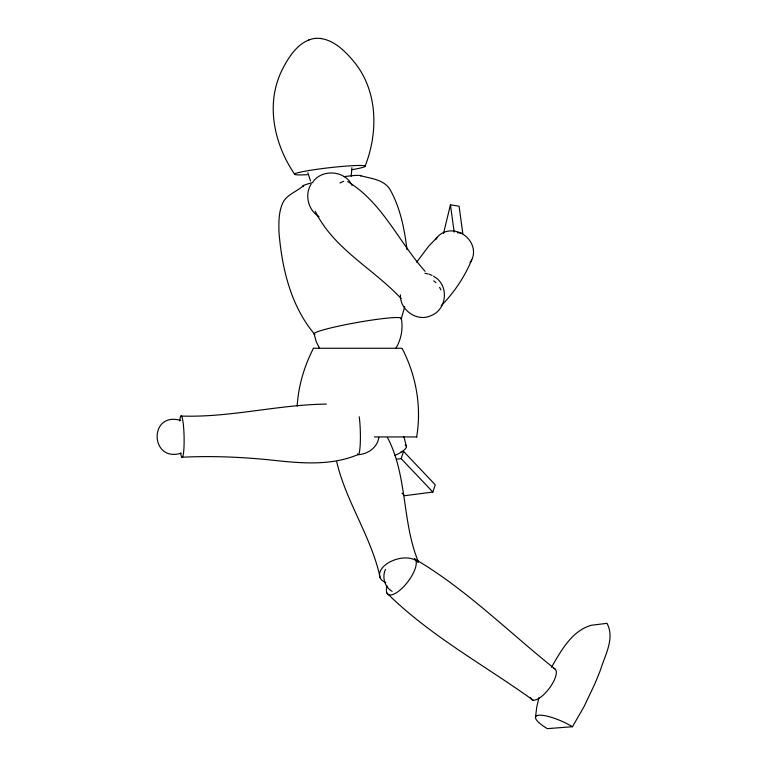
<?xml version="1.0" encoding="UTF-8"?>
<svg xmlns="http://www.w3.org/2000/svg" width="767" height="767" viewBox="0 0 767 767"><rect width="100%" height="100%" fill="white"/><g stroke="black" fill="none" stroke-linecap="round" stroke-linejoin="round"><path stroke-width="1.15" d="M400.451 294.854C399.588 309.734 416.826 322.102 430.536 315.831C447.314 309.83 449.529 284.634 433.47 276.235M297.193 406.05C298.363 385.906 304.278 366.175 313.463 348.256M351.181 176.285L351.9 167.685M416.663 436.941C421.745 406.74 416.174 375.312 402.013 348.256L313.396 348.256M535.5 717.366L536.756 707.011L538.942 697.682M378.821 437.324C377.632 447.276 367.872 454.208 358.256 454.678M443.518 233.475L450.44 204.808L459.088 206.208L462.808 233.504L457.4 232.631M401.352 318.506L404.717 306.666M365.121 166.18C378.342 132.394 377.997 91.302 354.268 62.089C344.594 50.334 331.421 37.238 314.921 38.35C298.584 40.987 288.68 56.748 281.901 70.353C265.324 104.13 274.164 144.263 294.633 174.224M403.557 451.389L435.244 484.792L432.866 492.05L401.17 458.647L403.557 451.389L401.189 451.696M385.504 569.421C381.813 576.87 384.679 587.369 392.158 591.319M471.801 259.725C464.658 276.839 454.179 292.524 441.198 305.755M311.134 184.118C304.365 194.818 308.142 210.1 318.995 216.63M395.877 348.237C401.352 339.35 403.174 328.391 401.314 318.123M551.435 667.271C561.07 650.876 571.722 630.771 591.395 625.258L606.985 623.331C615.086 638.355 604.981 655.056 600.59 669.61A182.172 73.383 -59.2 0 1 594.262 685.084L584.061 706.608L572.479 726.713L547.322 728.65A26.605 6.654 24.3 0 1 538.98 715.208A26.605 6.654 24.3 0 1 572.479 726.713M416.663 262.161L428.734 246.111L437.18 237.386M313.109 181.578C322.686 168.711 345.15 170.523 352.024 185.365M303.636 185.461C296.628 191.999 285.746 194.665 282.151 204.338C278.622 213.149 278.757 222.804 278.977 232.142C281.882 267.99 290.645 305.458 314.125 333.674M358.016 454.591C332.83 465.195 305.371 463.604 278.833 460.871C246.658 457.237 214.261 455.636 181.904 457.228M308.813 39.874L309.408 39.721M181.261 453.115C149.977 463.028 148.415 411.045 180.791 420.441M396.443 459.26L401.17 458.647M432.866 492.05L404.477 495.722L402.033 493.152M180.945 416.03C229.832 417.823 277.654 404.64 326.32 404.104M374.392 436.941L416.865 436.941M320.529 38.446L321.162 38.455M424.899 273.273L428.034 273.924M360.864 175.768C371.88 178.845 385.485 179.612 391.112 191.52C400.671 209.42 404.525 229.745 407.009 249.706M429.069 274.145L432.013 275.411M414.688 558.942C466.087 589.104 508.559 631.979 554.953 668.939M533.065 700.137C484.207 664.96 429.98 635.814 386.98 593.14M347.729 181.558C382.675 202.881 398.658 241.854 425.11 271.336M401.179 298.603C373.261 268.584 333.942 249.227 315.189 211.203M387.373 437.372C407.632 475.569 401.831 521.79 418.293 561.578M319.475 348.16L316.387 342.101L314.163 334.048M307.845 172.719L310.482 180.935M380.192 577.896C371.602 537.044 346.08 502.126 336.732 461.782M403.873 436.567L406.443 446.634M450.44 204.808L454.16 232.104M314.969 334.431A44.342 3.653 -10.1 0 1 356.703 322.562A44.342 3.653 -10.1 0 1 400.873 318.995M344.162 176.65A29.558 2.435 -10.1 0 1 360.826 176.132M303.32 186.64A29.558 2.435 -10.1 0 1 312.974 182.536M307.289 174.694A35.474 2.512 -6.5 0 1 304.489 171.309A35.474 2.512 -6.5 0 1 356.08 165.547A35.474 2.512 -6.5 0 1 351.526 169.756M405.216 444.994A20.69 5.436 -18.9 0 1 394.919 455.454M339.982 183.016A22.176 5.561 -42.7 0 1 343.664 181.338M433.729 280.837A20.69 18.322 34.5 0 1 435.963 282.755M439.568 287.328A20.69 18.322 34.5 0 1 440.862 289.878M435.646 239.697A20.69 18.322 34.5 0 1 463.613 234.654A20.69 18.322 34.5 0 1 470.085 262.458M385.811 582.546A20.69 11.994 -16.8 0 1 388.207 562.92A20.69 11.994 -16.8 0 1 418.207 562.585M414.573 558.865A22.176 8.293 -52.8 0 1 402.646 587.704A22.176 8.293 -52.8 0 1 387.086 585.95M553.314 668.373A19.213 7.181 -52.8 0 1 548.53 689.36A19.213 7.181 -52.8 0 1 530.534 697.318M359.215 416.797A22.176 2.608 88.7 0 1 360.25 443.767A22.176 2.608 88.7 0 1 357.499 453.796M179.689 421.025A20.69 2.435 88.7 0 1 183.025 421.955A20.69 2.435 88.7 0 1 183.802 450.133A20.69 2.435 88.7 0 1 180.571 453.22"/></g></svg>
